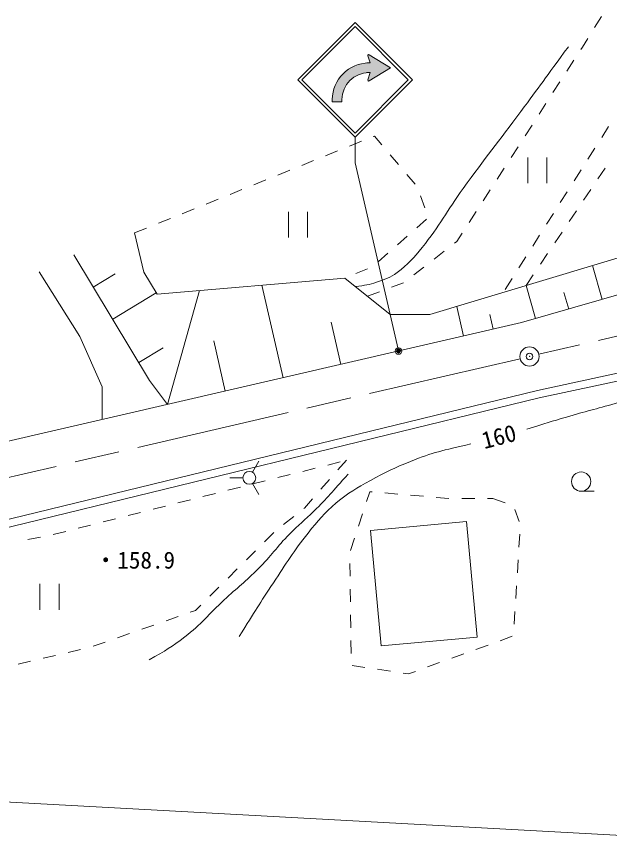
# Model space of a CAD drawing. Units: millimetres on the paper. Extents: x 40 to 680, y 20 to 380.
# Drawn here: x 230.3 to 276.3, y 268.3 to 332.9 of the extents above; entities that cross this region are included whole.
import ezdxf
from ezdxf.enums import TextEntityAlignment as Align

# ---------------------------------------------------------------- set-up
doc = ezdxf.new("R2010")
doc.units = ezdxf.units.MM
doc.header["$PDMODE"] = 32
doc.header["$PDSIZE"] = 0.5
doc.linetypes.add('CHAIN', pattern=[18.5, 12, -1.5, 3.5, -1.5])
for name, color, linetype, lineweight in [('M-BGD', 7, 'Continuous', 13), ('M-BMK', 2, 'CHAIN', 13), ('M-BMK-SRVR', 3, 'Continuous', 13), ('M-STR-HTXT', 7, 'Continuous', 13), ('M-STR-STRC', 7, 'Continuous', 13)]:
    doc.layers.add(name, color=color, linetype=linetype, lineweight=lineweight)
doc.styles.add('ＭＳ ゴシック', font='')
doc.styles.get('ＭＳ ゴシック').set_extended_font_data('MS Gothic')

msp = doc.modelspace()

# ---------------------------------------------------------------- hatches: boundary and pattern name
at = {"layer": 'M-STR-STRC'}
msp.add_hatch(color=256, dxfattribs=at).paths.add_polyline_path([(257.668, 329.333), (257.758, 329.333), (257.576, 329.886), (257.576, 329.887), (257.576, 329.888), (257.575, 329.89), (257.575, 329.891), (257.575, 329.892), (257.574, 329.894), (257.574, 329.895), (257.574, 329.896), (257.574, 329.897), (257.574, 329.899), (257.573, 329.9), (257.573, 329.901), (257.573, 329.903), (257.573, 329.904), (257.573, 329.905), (257.573, 329.907), (257.573, 329.908), (257.573, 329.909), (257.573, 329.91), (257.573, 329.912), (257.573, 329.913), (257.573, 329.914), (257.573, 329.916), (257.573, 329.917), (257.573, 329.918), (257.573, 329.92), (257.574, 329.921), (257.574, 329.922), (257.574, 329.923), (257.574, 329.925), (257.575, 329.926), (257.575, 329.927), (257.575, 329.929), (257.576, 329.93), (257.576, 329.931), (257.576, 329.932), (257.577, 329.934), (257.577, 329.935), (257.578, 329.936), (257.578, 329.937), (257.579, 329.938), (257.579, 329.94), (257.58, 329.941), (257.58, 329.942), (257.581, 329.943), (257.581, 329.944), (257.582, 329.946), (257.583, 329.947), (257.583, 329.948), (257.584, 329.949), (257.585, 329.95), (257.585, 329.951), (257.586, 329.952), (257.587, 329.953), (257.588, 329.954), (257.588, 329.955), (257.589, 329.956), (257.59, 329.957), (257.591, 329.958), (257.592, 329.959), (257.593, 329.96), (257.594, 329.961), (257.594, 329.962), (257.595, 329.963), (257.596, 329.964), (257.597, 329.965), (257.598, 329.966), (257.599, 329.967), (257.6, 329.968), (257.601, 329.968), (257.602, 329.969), (257.603, 329.97), (257.604, 329.971), (257.605, 329.971), (257.607, 329.972), (257.608, 329.973), (257.609, 329.974), (257.61, 329.974), (257.611, 329.975), (257.612, 329.976), (257.613, 329.976), (257.614, 329.977), (257.616, 329.977), (257.617, 329.978), (257.618, 329.978), (257.619, 329.979), (257.62, 329.979), (257.622, 329.98), (257.623, 329.98), (257.624, 329.981), (257.625, 329.981), (257.627, 329.981), (257.628, 329.982), (257.629, 329.982), (257.63, 329.982), (257.632, 329.983), (257.633, 329.983), (257.634, 329.983), (257.636, 329.983), (257.637, 329.984), (257.638, 329.984), (257.639, 329.984), (257.641, 329.984), (257.642, 329.984), (257.643, 329.984), (257.645, 329.984), (257.646, 329.984), (257.647, 329.984), (257.649, 329.984), (257.65, 329.984), (257.651, 329.984), (257.653, 329.984), (257.654, 329.984), (257.655, 329.984), (257.656, 329.984), (257.658, 329.984), (257.659, 329.984), (257.66, 329.983), (257.662, 329.983), (257.663, 329.983), (257.664, 329.983), (257.665, 329.982), (257.667, 329.982), (257.668, 329.982), (257.669, 329.981), (257.67, 329.981), (257.672, 329.981), (257.673, 329.98), (257.674, 329.98), (257.675, 329.979), (257.677, 329.979), (257.678, 329.978), (257.679, 329.978), (257.68, 329.977), (257.681, 329.976), (257.683, 329.976), (257.684, 329.975), (257.685, 329.975), (257.686, 329.974), (257.687, 329.973), (259.33, 328.958), (257.687, 327.943), (257.686, 327.943), (257.685, 327.942), (257.684, 327.942), (257.683, 327.941), (257.682, 327.94), (257.68, 327.94), (257.679, 327.939), (257.678, 327.939), (257.677, 327.938), (257.676, 327.938), (257.674, 327.937), (257.673, 327.937), (257.672, 327.936), (257.671, 327.936), (257.669, 327.935), (257.668, 327.935), (257.667, 327.935), (257.666, 327.934), (257.664, 327.934), (257.663, 327.934), (257.662, 327.934), (257.661, 327.933), (257.659, 327.933), (257.658, 327.933), (257.657, 327.933), (257.655, 327.933), (257.654, 327.932), (257.653, 327.932), (257.651, 327.932), (257.65, 327.932), (257.649, 327.932), (257.648, 327.932), (257.646, 327.932), (257.645, 327.932), (257.644, 327.932), (257.642, 327.932), (257.641, 327.933), (257.64, 327.933), (257.638, 327.933), (257.637, 327.933), (257.636, 327.933), (257.634, 327.933), (257.633, 327.934), (257.632, 327.934), (257.631, 327.934), (257.629, 327.934), (257.628, 327.935), (257.627, 327.935), (257.626, 327.936), (257.624, 327.936), (257.623, 327.936), (257.622, 327.937), (257.621, 327.937), (257.619, 327.938), (257.618, 327.938), (257.617, 327.939), (257.616, 327.939), (257.615, 327.94), (257.613, 327.94), (257.612, 327.941), (257.611, 327.942), (257.61, 327.942), (257.609, 327.943), (257.608, 327.944), (257.607, 327.944), (257.606, 327.945), (257.605, 327.946), (257.603, 327.947), (257.602, 327.947), (257.601, 327.948), (257.6, 327.949), (257.599, 327.95), (257.598, 327.951), (257.597, 327.952), (257.596, 327.952), (257.595, 327.953), (257.595, 327.954), (257.594, 327.955), (257.593, 327.956), (257.592, 327.957), (257.591, 327.958), (257.59, 327.959), (257.589, 327.96), (257.589, 327.961), (257.588, 327.962), (257.587, 327.963), (257.586, 327.964), (257.585, 327.965), (257.585, 327.966), (257.584, 327.968), (257.583, 327.969), (257.583, 327.97), (257.582, 327.971), (257.581, 327.972), (257.581, 327.973), (257.58, 327.974), (257.58, 327.976), (257.579, 327.977), (257.579, 327.978), (257.578, 327.979), (257.578, 327.98), (257.577, 327.982), (257.577, 327.983), (257.576, 327.984), (257.576, 327.985), (257.576, 327.987), (257.575, 327.988), (257.575, 327.989), (257.575, 327.99), (257.574, 327.992), (257.574, 327.993), (257.574, 327.994), (257.574, 327.996), (257.573, 327.997), (257.573, 327.998), (257.573, 328), (257.573, 328.001), (257.573, 328.002), (257.573, 328.003), (257.573, 328.005), (257.573, 328.006), (257.573, 328.007), (257.573, 328.009), (257.573, 328.01), (257.573, 328.011), (257.573, 328.013), (257.573, 328.014), (257.573, 328.015), (257.573, 328.016), (257.573, 328.018), (257.574, 328.019), (257.574, 328.02), (257.574, 328.022), (257.574, 328.023), (257.575, 328.024), (257.575, 328.025), (257.575, 328.027), (257.576, 328.028), (257.576, 328.029), (257.576, 328.03), (257.758, 328.584), (257.668, 328.584), (257.631, 328.583), (257.594, 328.582), (257.558, 328.581), (257.521, 328.578), (257.485, 328.576), (257.448, 328.572), (257.412, 328.568), (257.375, 328.563), (257.339, 328.558), (257.303, 328.552), (257.267, 328.545), (257.231, 328.538), (257.195, 328.53), (257.16, 328.521), (257.124, 328.512), (257.089, 328.502), (257.054, 328.492), (257.019, 328.481), (256.984, 328.469), (256.95, 328.457), (256.915, 328.444), (256.881, 328.431), (256.848, 328.417), (256.814, 328.402), (256.781, 328.387), (256.748, 328.371), (256.715, 328.355), (256.682, 328.338), (256.65, 328.32), (256.618, 328.302), (256.587, 328.284), (256.555, 328.265), (256.525, 328.245), (256.494, 328.225), (256.464, 328.204), (256.434, 328.183), (256.405, 328.161), (256.376, 328.139), (256.347, 328.116), (256.319, 328.093), (256.291, 328.069), (256.263, 328.045), (256.236, 328.02), (256.21, 327.995), (256.184, 327.969), (256.158, 327.943), (256.133, 327.916), (256.108, 327.889), (256.084, 327.862), (256.06, 327.834), (256.037, 327.806), (256.014, 327.777), (255.992, 327.748), (255.97, 327.718), (255.948, 327.689), (255.928, 327.658), (255.907, 327.628), (255.888, 327.597), (255.869, 327.566), (255.85, 327.534), (255.832, 327.502), (255.815, 327.47), (255.798, 327.438), (255.781, 327.405), (255.766, 327.372), (255.75, 327.339), (255.736, 327.305), (255.722, 327.271), (255.708, 327.237), (255.695, 327.203), (255.683, 327.168), (255.672, 327.133), (255.661, 327.099), (255.65, 327.063), (255.64, 327.028), (255.631, 326.993), (255.623, 326.957), (255.615, 326.921), (255.607, 326.885), (255.601, 326.849), (255.595, 326.813), (255.589, 326.777), (255.585, 326.741), (255.58, 326.704), (255.577, 326.668), (255.574, 326.631), (255.572, 326.595), (255.57, 326.558), (255.569, 326.522), (255.569, 326.485), (255.569, 326.325), (254.819, 326.325), (254.819, 326.485), (254.82, 326.535), (254.821, 326.584), (254.823, 326.634), (254.826, 326.684), (254.83, 326.733), (254.835, 326.783), (254.841, 326.832), (254.847, 326.881), (254.854, 326.93), (254.863, 326.98), (254.872, 327.028), (254.882, 327.077), (254.892, 327.126), (254.904, 327.174), (254.916, 327.222), (254.93, 327.27), (254.944, 327.318), (254.959, 327.365), (254.975, 327.412), (254.991, 327.459), (255.009, 327.506), (255.027, 327.552), (255.046, 327.598), (255.066, 327.643), (255.086, 327.689), (255.108, 327.733), (255.13, 327.778), (255.153, 327.822), (255.176, 327.866), (255.201, 327.909), (255.226, 327.952), (255.252, 327.994), (255.279, 328.036), (255.306, 328.078), (255.334, 328.119), (255.363, 328.159), (255.393, 328.199), (255.423, 328.238), (255.454, 328.277), (255.486, 328.316), (255.518, 328.353), (255.551, 328.391), (255.585, 328.427), (255.619, 328.463), (255.654, 328.499), (255.689, 328.534), (255.725, 328.568), (255.762, 328.602), (255.799, 328.634), (255.837, 328.667), (255.875, 328.698), (255.914, 328.729), (255.953, 328.76), (255.993, 328.789), (256.034, 328.818), (256.075, 328.846), (256.116, 328.874), (256.158, 328.9), (256.201, 328.926), (256.243, 328.952), (256.287, 328.976), (256.33, 329), (256.375, 329.023), (256.419, 329.045), (256.464, 329.066), (256.509, 329.087), (256.555, 329.107), (256.601, 329.126), (256.647, 329.144), (256.693, 329.161), (256.74, 329.178), (256.787, 329.194), (256.835, 329.209), (256.882, 329.223), (256.93, 329.236), (256.979, 329.248), (257.027, 329.26), (257.075, 329.271), (257.124, 329.281), (257.173, 329.29), (257.222, 329.298), (257.271, 329.305), (257.32, 329.312), (257.37, 329.317), (257.419, 329.322), (257.469, 329.326), (257.519, 329.329), (257.568, 329.331), (257.618, 329.333)])

# ---------------------------------------------------------------- linework, layer by layer
at = {"layer": 'M-BGD'}
for p, q in [((275.201, 332.083), (275.732, 332.931)), ((274.252, 330.568), (274.67, 331.236)), ((274.137, 330.39), (274.252, 330.568)), ((273.051, 328.71), (273.594, 329.55)), ((271.966, 327.031), (272.508, 327.87)), ((270.88, 325.351), (271.423, 326.191)), ((269.795, 323.671), (270.337, 324.511)), ((276.29, 324.4), (275.754, 323.556)), ((258.003, 323.622), (258.093, 323.659)), ((258.093, 323.659), (258.677, 322.97)), ((256.149, 322.873), (257.076, 323.248)), ((268.709, 321.991), (269.252, 322.831)), ((254.294, 322.124), (255.221, 322.499)), ((259.324, 322.207), (259.971, 321.445)), ((275.218, 322.712), (274.682, 321.868)), ((252.44, 321.375), (253.367, 321.749)), ((270, 322), (270, 320)), ((271.5, 322), (271.5, 320)), ((250.585, 320.626), (251.512, 321)), ((267.624, 320.311), (268.166, 321.151)), ((274.146, 321.024), (273.609, 320.18)), ((275.462, 320.343), (276.021, 321.172)), ((248.731, 319.877), (249.658, 320.251)), ((260.617, 320.682), (261.264, 319.919)), ((246.876, 319.128), (247.804, 319.502)), ((269.532, 309.166), (305.533, 319.548)), ((274.344, 318.685), (274.903, 319.514)), ((261.667, 319.013), (262.022, 318.078)), ((266.538, 318.632), (267.081, 319.471)), ((273.073, 319.336), (272.537, 318.492)), ((245.022, 318.378), (245.949, 318.753)), ((243.168, 317.629), (244.095, 318.004)), ((251.405, 317.784), (251.405, 315.784)), ((252.905, 317.784), (252.905, 315.784)), ((265.453, 316.952), (265.995, 317.792)), ((272.001, 317.648), (271.465, 316.803)), ((273.226, 317.026), (273.785, 317.856)), ((241.313, 316.88), (242.24, 317.255)), ((262.132, 317.203), (261.384, 316.54)), ((239.459, 316.131), (240.386, 316.506)), ((239.459, 316.131), (240.177, 313.077)), ((260.636, 315.877), (259.887, 315.213)), ((264.496, 315.472), (264.91, 316.112)), ((270.929, 315.959), (270.392, 315.115)), ((272.109, 315.368), (272.668, 316.197)), ((264.309, 315.326), (264.496, 315.472)), ((234.743, 314.425), (240.626, 304.679)), ((259.139, 314.55), (258.391, 313.887)), ((262.408, 309.799), (278.036, 314.514)), ((262.731, 314.097), (263.52, 314.711)), ((270.991, 313.71), (271.55, 314.539)), ((269.856, 314.271), (269.32, 313.427)), ((235.192, 308.092), (232.049, 313.122)), ((240.177, 313.077), (241.21, 311.371)), ((257.56, 313.356), (256.636, 312.972)), ((261.153, 312.868), (261.942, 313.482)), ((275.793, 310.971), (275.033, 313.608)), ((236.252, 311.926), (237.946, 312.949)), ((241.21, 311.371), (255.806, 312.628)), ((255.806, 312.628), (259.309, 309.799)), ((268.784, 312.583), (268.248, 311.739)), ((269.873, 312.051), (270.432, 312.881)), ((250.994, 304.886), (249.336, 312.071)), ((259.424, 311.911), (260.363, 312.255)), ((270.615, 309.478), (269.873, 312.051)), ((237.76, 309.427), (241.148, 311.473)), ((242.024, 302.815), (244.504, 311.654)), ((257.546, 311.222), (258.485, 311.566)), ((270.752, 303.905), (304.971, 311.28)), ((273.188, 310.22), (272.817, 311.507)), ((270.887, 303.321), (305.14, 310.702)), ((259.309, 309.799), (262.408, 309.799)), ((265.022, 308.124), (264.49, 310.427)), ((267.325, 308.656), (267.059, 309.807)), ((224.754, 298.828), (269.532, 309.166)), ((255.48, 305.922), (254.724, 309.196)), ((236.944, 304.185), (235.192, 308.092)), ((239.792, 306.061), (241.684, 307.203)), ((246.509, 303.851), (245.606, 307.761)), ((240.626, 304.679), (242.024, 302.815)), ((236.93, 301.639), (236.944, 304.185)), ((226.056, 293.022), (270.752, 303.905)), ((226.198, 292.439), (270.887, 303.321)), ((248.621, 297.541), (249.121, 298.407)), ((254.462, 298.107), (255.431, 298.352)), ((255.921, 298.476), (255.26, 297.726)), ((252.523, 297.616), (253.493, 297.861)), ((247.871, 297.108), (246.871, 297.108)), ((248.646, 296.633), (249.615, 296.879)), ((250.584, 297.125), (251.554, 297.37)), ((254.6, 296.975), (253.939, 296.225)), ((246.707, 296.142), (247.676, 296.388)), ((248.621, 296.675), (249.121, 295.809)), ((244.768, 295.651), (245.737, 295.897)), ((257.47, 295.264), (257.724, 296.037)), ((257.724, 296.037), (257.909, 296.021)), ((258.906, 295.935), (259.902, 295.85)), ((260.898, 295.764), (261.895, 295.679)), ((262.891, 295.593), (263.887, 295.507)), ((274.154, 296.072), (275.154, 296.072)), ((240.89, 294.669), (241.86, 294.915)), ((242.829, 295.16), (243.799, 295.406)), ((253.278, 295.475), (252.656, 294.768)), ((264.887, 295.494), (265.887, 295.494)), ((266.887, 295.494), (267.299, 295.494)), ((267.299, 295.494), (268.241, 295.158)), ((238.952, 294.178), (239.921, 294.424)), ((252.656, 294.768), (252.609, 294.732)), ((256.847, 293.363), (257.159, 294.313)), ((269.015, 294.656), (269.339, 293.71)), ((237.013, 293.687), (237.982, 293.932)), ((251.824, 294.113), (251.038, 293.494)), ((257.78, 293.022), (265.248, 293.711)), ((265.248, 293.711), (266.075, 284.749)), ((235.074, 293.196), (236.044, 293.441)), ((257.78, 293.022), (258.607, 284.06)), ((231.174, 292.32), (232.158, 292.496)), ((233.135, 292.705), (234.105, 292.95)), ((250.268, 292.858), (249.559, 292.153)), ((256.224, 291.463), (256.536, 292.413)), ((269.387, 292.727), (269.324, 291.729)), ((248.85, 291.448), (248.141, 290.742)), ((256.197, 289.471), (256.184, 290.471)), ((269.261, 290.731), (269.198, 289.733)), ((247.432, 290.037), (246.723, 289.332)), ((232.101, 288.869), (232.101, 286.869)), ((233.601, 288.869), (233.601, 286.869)), ((246.014, 288.627), (245.305, 287.922)), ((256.224, 287.471), (256.211, 288.471)), ((269.135, 288.735), (269.072, 287.737)), ((244.596, 287.217), (244.185, 286.808)), ((244.185, 286.808), (243.788, 286.669)), ((269.009, 286.739), (268.946, 285.741)), ((242.844, 286.339), (241.901, 286.008)), ((256.251, 285.471), (256.237, 286.471)), ((240.957, 285.678), (240.013, 285.347)), ((239.069, 285.016), (238.125, 284.686)), ((258.607, 284.06), (266.075, 284.749)), ((268.804, 284.802), (267.863, 284.462)), ((237.182, 284.355), (236.238, 284.025)), ((256.277, 283.471), (256.264, 284.471)), ((266.923, 284.121), (265.983, 283.781)), ((233.321, 283.325), (232.348, 283.096)), ((235.268, 283.783), (234.295, 283.554)), ((265.042, 283.441), (264.102, 283.101)), ((231.374, 282.867), (230.401, 282.638)), ((263.162, 282.76), (262.221, 282.42)), ((257.352, 282.389), (256.363, 282.535)), ((259.33, 282.096), (258.341, 282.242)), ((261.281, 282.08), (260.748, 281.887)), ((260.748, 281.887), (260.32, 281.95))]:
    msp.add_line(p, q, dxfattribs=at)
for centre, radius in [((248.371, 297.108), 0.5), ((274.154, 296.822), 0.75)]:
    msp.add_circle(centre, radius, dxfattribs=at)
for points, knots in [([(256.63, 311.963), (257.383, 312.067), (257.644, 312.107), (258.264, 312.311), (258.917, 312.527), (259.309, 312.645), (259.859, 313.059), (260.716, 313.705), (261.129, 314.166), (261.802, 315.002), (263.169, 316.702), (263.718, 317.816), (264.991, 319.587), (266.696, 321.957), (267.739, 323.219), (269.476, 325.566), (270.926, 327.525), (271.381, 328.148), (273.164, 330.599)], [0, 0, 0, 0, 1, 1, 1, 2, 2, 2, 3, 3, 3, 4, 4, 4, 5, 5, 5, 6, 6, 6, 6]), ([(269.943, 300.887), (271.422, 301.357), (271.809, 301.477), (273.011, 301.834), (274.484, 302.271), (275.326, 302.457), (276.799, 302.895), (278.005, 303.254), (278.675, 303.477), (279.867, 303.88), (281.406, 304.399), (282.493, 304.313), (283.769, 305.319), (284.223, 305.677), (284.439, 305.836), (284.851, 306.33)], [0, 0, 0, 0, 1, 1, 1, 2, 2, 2, 3, 3, 3, 4, 4, 4, 5, 5, 5, 5]), ([(247.594, 284.788), (248.843, 286.81), (249.175, 287.35), (250.246, 288.955), (251.266, 290.485), (251.781, 291.387), (252.935, 292.819), (253.724, 293.797), (254.179, 294.349), (255.132, 295.167), (256.072, 295.975), (256.708, 296.295), (257.784, 296.91), (258.95, 297.577), (259.645, 297.883), (260.89, 298.387), (262.66, 299.104), (263.377, 299.231), (265.587, 299.751)], [0, 0, 0, 0, 1, 1, 1, 2, 2, 2, 3, 3, 3, 4, 4, 4, 5, 5, 5, 6, 6, 6, 6]), ([(240.587, 282.97), (241.908, 283.716), (242.325, 283.978), (243.352, 284.751), (244.665, 285.738), (245.214, 286.513), (246.42, 287.629), (247.45, 288.582), (248.075, 289.065), (249.071, 290.054), (250.075, 291.05), (250.501, 291.738), (251.496, 292.743), (252.21, 293.465), (252.668, 293.81), (253.39, 294.523), (254.477, 295.598), (254.809, 296.001), (256.041, 297.402)], [0, 0, 0, 0, 1, 1, 1, 2, 2, 2, 3, 3, 3, 4, 4, 4, 5, 5, 5, 6, 6, 6, 6])]:
    msp.add_open_spline(points, degree=3, knots=knots, dxfattribs=at)
at = {"layer": 'M-BMK'}
for p, q in [((305.211, 314.672), (270.873, 306.705)), ((269.412, 306.366), (225.332, 296.139))]:
    msp.add_line(p, q, dxfattribs=at)
at = {"layer": 'M-BMK-SRVR'}
msp.add_circle((270.142, 306.536), 0.75, dxfattribs=at)
msp.add_point((270.142, 306.536), dxfattribs=at)
at = {"layer": 'M-STR-HTXT'}
msp.add_line((77.231, 280.218), (297.063, 268.257), dxfattribs=at)
at = {"layer": 'M-STR-STRC'}
for p, q in [((256.591, 332.482), (252.136, 328.027)), ((261.045, 328.027), (256.591, 332.482)), ((256.591, 332.164), (252.454, 328.027)), ((260.727, 328.027), (256.591, 332.164)), ((257.576, 329.886), (257.758, 329.333)), ((259.33, 328.958), (257.687, 329.973)), ((257.758, 329.333), (257.513, 329.333)), ((257.758, 329.333), (257.668, 329.333)), ((257.758, 328.584), (257.513, 328.584)), ((257.576, 328.03), (257.758, 328.584)), ((257.758, 328.584), (257.668, 328.584)), ((259.33, 328.958), (257.687, 327.943)), ((252.136, 328.027), (256.591, 323.573)), ((252.454, 328.027), (256.591, 323.891)), ((256.591, 323.573), (261.045, 328.027)), ((256.591, 323.891), (260.727, 328.027)), ((254.819, 326.485), (254.819, 326.325)), ((255.569, 326.325), (254.819, 326.325)), ((255.569, 326.485), (255.569, 326.325)), ((256.591, 323.573), (256.591, 321.573)), ((259.931, 307.103), (256.591, 321.573)), ((259.931, 307.103), (259.309, 309.799))]:
    msp.add_line(p, q, dxfattribs=at)
for radius in [0.15, 0.12, 0.09, 0.06, 0.03]:
    msp.add_circle((259.965, 306.957), radius, dxfattribs=at)
for centre, radius, start, end in [((257.648, 329.91), 0.075, 58.28723, 198.13651), ((257.668, 326.485), 2.848, 90, 180), ((257.668, 326.485), 2.099, 90, 180), ((257.648, 328.007), 0.075, 161.86349, 301.71277)]:
    msp.add_arc(centre, radius, start, end, dxfattribs=at)
msp.add_point((259.965, 306.957), dxfattribs=at)

# ---------------------------------------------------------------- texts
at = {"layer": 'M-BGD', "style": 'ＭＳ ゴシック'}
msp.add_text('160', height=1.32, rotation=14.621, dxfattribs=at).set_placement((267.765, 300.319), align=Align.MIDDLE_CENTER)
msp.add_text('・158.9', height=1.32, dxfattribs=at).set_placement((239.46, 290.722), align=Align.MIDDLE_CENTER)

doc.saveas('drawing.dxf')
